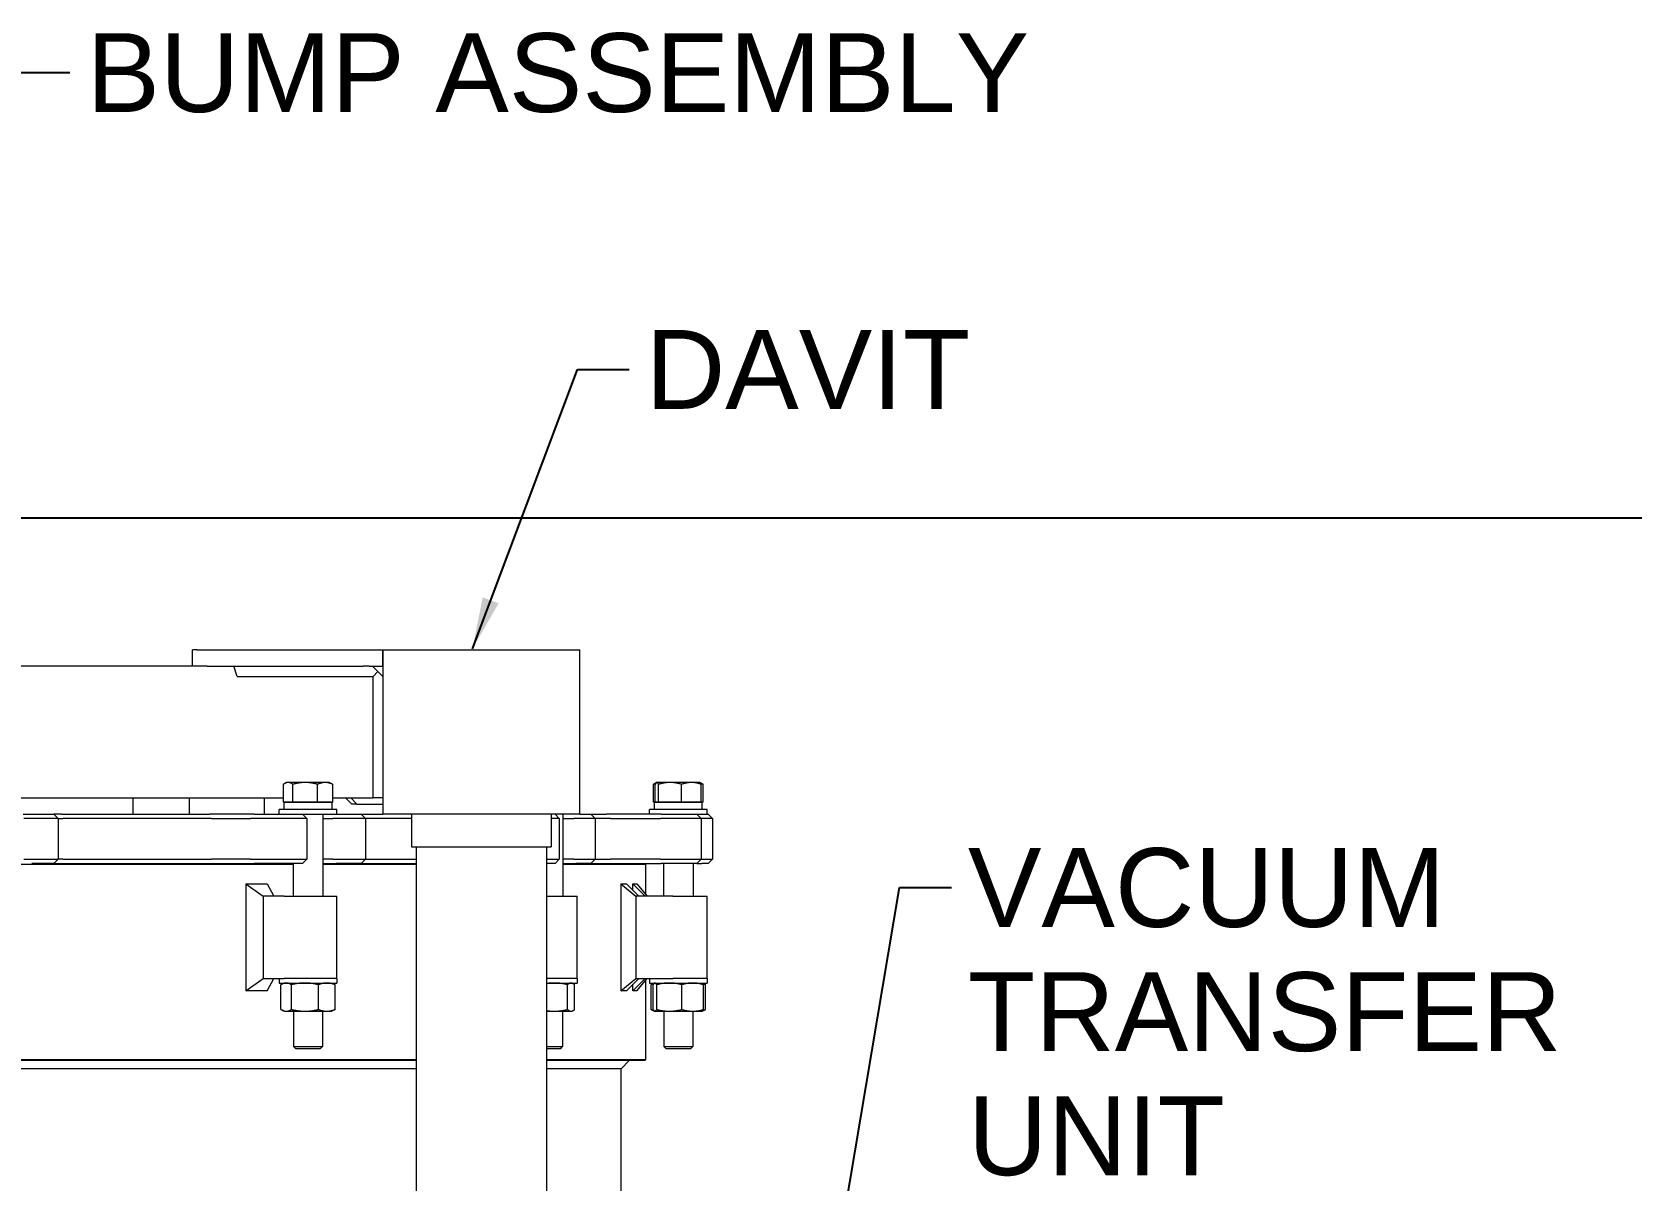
# Model space of a CAD drawing. Header units: inches. Extents: x 20 to 536, y 8 to 344.
# Drawn here: x 401.23 to 449.92, y 136.84 to 171.78 of the extents above; entities that cross this region are included whole.
import ezdxf

# ---------------------------------------------------------------- set-up
doc = ezdxf.new("R2010")
doc.units = ezdxf.units.IN
doc.header["$LTSCALE"] = 16
doc.header["$MEASUREMENT"] = 0
for name, color, linetype, lineweight in [('Dimension (ANSI)', 7, 'Continuous', 25), ('Symbol (ANSI)', 7, 'Continuous', 25), ('Visible (ANSI)', 7, 'Continuous', 50)]:
    doc.layers.add(name, color=color, linetype=linetype, lineweight=lineweight)
doc.styles.add('MEMCOR Medium', font='arial.ttf')
doc.styles.add('Standard D-E', font='arial.ttf')
doc.dimstyles.new('Default (ANSI)', dxfattribs={"dimscale": 16, "dimtxt": 0.15, "dimasz": 0.098425, "dimexe": 0.125, "dimexo": 0.0625, "dimgap": 0.031496, "dimtad": 0, "dimtih": 1, "dimtoh": 1, "dimdec": 4, "dimrnd": 1e-08, "dimzin": 3, "dimdsep": 46, "dimlunit": 5, "dimtxsty": 'MEMCOR Medium', "dimcen": 0.09, "dimdle": 0.393701, "dimclrd": 256, "dimclre": 256, "dimclrt": 256, "dimadec": 0, "dimazin": 1, "dimtfac": 0.8, "dimtofl": 0, "dimtmove": 0, "dimatfit": 3, "dimfxl": 1, "dimfrac": 1, "dimtolj": 1, "dimtzin": 4, "dimlwd": -1, "dimlwe": -1, "dimarcsym": 0})
doc.dimstyles.new('Default (ANSI)$7', dxfattribs={"dimscale": 16, "dimtxt": 0.15, "dimasz": 0.098425, "dimexe": 0.125, "dimexo": 0.0625, "dimgap": 0.031496, "dimtad": 0, "dimtih": 1, "dimtoh": 1, "dimdec": 4, "dimrnd": 1e-08, "dimzin": 3, "dimdsep": 46, "dimlunit": 5, "dimtxsty": 'MEMCOR Medium', "dimcen": 0.09, "dimdle": 0.393701, "dimclrd": 256, "dimclre": 256, "dimclrt": 256, "dimadec": 0, "dimazin": 1, "dimtfac": 0.8, "dimtofl": 0, "dimtmove": 0, "dimatfit": 3, "dimfxl": 1, "dimfrac": 1, "dimtolj": 1, "dimtzin": 4, "dimlwd": -1, "dimlwe": -1, "dimarcsym": 0})
doc.dimstyles.new('in [mm] D-E NeptuneBenson$7', dxfattribs={"dimscale": 16, "dimtxt": 0.15, "dimasz": 0.098425, "dimexe": 0.125, "dimexo": 0.063, "dimgap": 0.031496, "dimtad": 0, "dimtih": 1, "dimtoh": 1, "dimdec": 4, "dimrnd": 1e-08, "dimzin": 3, "dimdsep": 46, "dimlunit": 5, "dimtxsty": 'Standard D-E', "dimcen": 0.09, "dimdle": 0.393701, "dimclrd": 256, "dimclre": 256, "dimclrt": 256, "dimadec": 1, "dimazin": 1, "dimtfac": 1, "dimtofl": 0, "dimtmove": 0, "dimatfit": 3, "dimfxl": 1, "dimfrac": 1, "dimtolj": 1, "dimtzin": 4, "dimlwd": -1, "dimlwe": -1, "dimarcsym": 0})

# ---------------------------------------------------------------- blocks, each defined once
blk = doc.blocks.new('*D26')
at = {"layer": 'Defpoints', "color": 0, "transparency": 16777216}
for p in [(395.482, 156.991), (453.038, 156.991), (414.023, 61.248)]:
    blk.add_point(p, dxfattribs=at)
at = {"layer": 'Dimension (ANSI)', "transparency": 16777216}
for p, q in [((396.482, 156.991), (455.038, 156.991)), ((453.038, 155.416), (453.038, 137.754)), ((453.038, 62.823), (453.038, 121.283)), ((415.023, 61.248), (455.038, 61.248))]:
    blk.add_line(p, q, dxfattribs=at)
for points in [[(452.775, 155.416), (453.3, 155.416), (453.038, 156.991)], [(452.775, 62.823), (453.3, 62.823), (453.038, 61.248)]]:
    blk.add_solid(points, dxfattribs=at)
at = {"layer": 'Dimension (ANSI)', "transparency": 16777216, "char_height": 2.4, "attachment_point": 2, "style": 'MEMCOR Medium'}
for s, insert in [('\\A1; \\fArial|b0|i0;\\H2.4000;95{\\H0.8x;\\S3#4;} in', (453.038, 133.945)), ('\\A1;[2431.9 mm]{\\P\\fArial|b0|i0;\\H2.4000;SHIPPING\\P\\fArial|b0|i0;\\H2.4000;HEIGHT}', (453.038, 129.015))]:
    blk.add_mtext(s, dxfattribs=dict(at, insert=insert))

msp = doc.modelspace()

# ---------------------------------------------------------------- linework, layer by layer
at = {"layer": 'Visible (ANSI)', "linetype": 'Continuous', "lineweight": 18}
for p, q in [((406.241655, 152.975967), (406.11799, 152.975967)), ((406.11799, 152.475967), (406.11799, 152.975967)), ((406.241655, 152.975967), (411.312344, 152.975967)), ((411.312344, 152.975967), (411.485538, 152.975967)), ((411.485538, 152.975967), (411.903987, 152.975967)), ((411.903987, 152.475967), (411.903987, 152.975967)), ((411.903987, 152.975967), (411.904791, 152.975967)), ((411.904791, 152.975967), (412.664791, 152.975967)), ((411.904791, 152.975967), (411.904791, 147.975967)), ((412.664791, 152.975967), (417.144791, 152.975967)), ((417.144791, 152.975967), (417.904791, 152.975967)), ((417.904791, 147.975967), (417.904791, 152.975967)), ((406.5562, 152.475967), (388.128378, 152.475967)), ((406.5562, 152.475967), (411.312344, 152.475967)), ((407.470904, 152.163467), (407.374336, 152.475967)), ((411.485538, 152.475967), (411.312344, 152.475967)), ((411.485538, 152.475967), (411.903987, 152.475967)), ((411.904791, 152.163467), (411.592291, 152.475967)), ((411.903987, 152.475967), (411.90475, 152.475967)), ((411.90475, 152.475967), (411.904791, 152.475967)), ((411.904791, 152.475967), (411.904791, 152.163467)), ((407.470904, 152.163467), (411.607586, 152.163467)), ((411.607586, 152.163467), (411.756189, 152.31207)), ((411.607586, 148.475967), (411.607586, 152.163467)), ((408.879245, 148.335596), (408.879245, 148.881005)), ((408.974248, 148.939596), (408.920198, 148.908391)), ((409.024183, 148.939596), (408.974248, 148.939596)), ((409.544623, 148.939596), (409.024183, 148.939596)), ((409.169121, 148.335596), (409.169121, 148.881005)), ((410.150688, 148.939596), (409.544623, 148.939596)), ((409.920124, 148.335596), (409.920124, 148.881005)), ((410.286248, 148.939596), (410.150688, 148.939596)), ((410.286248, 148.939596), (410.340297, 148.908391)), ((410.381251, 148.335596), (410.381251, 148.881005)), ((420.237305, 148.936328), (420.141482, 148.881005)), ((420.141482, 148.335596), (420.141482, 148.881005)), ((420.199142, 148.335596), (420.199142, 148.881005)), ((420.242966, 148.939596), (420.237305, 148.936328)), ((420.248578, 148.939596), (420.242966, 148.939596)), ((420.647925, 148.939596), (420.248578, 148.939596)), ((420.298014, 148.335596), (420.298014, 148.881005)), ((421.298313, 148.939596), (420.647925, 148.939596)), ((420.997837, 148.335596), (420.997837, 148.881005)), ((421.554966, 148.939596), (421.298313, 148.939596)), ((421.554966, 148.939596), (421.560626, 148.936328)), ((421.560626, 148.936328), (421.656449, 148.881005)), ((421.598789, 148.335596), (421.598789, 148.881005)), ((421.656449, 148.335596), (421.656449, 148.881005)), ((400.73309, 148.475967), (408.879245, 148.475967)), ((404.293513, 148.475967), (404.293513, 147.975967)), ((406.017578, 148.475967), (406.017578, 147.975967)), ((408.307905, 147.975967), (408.307905, 148.475967)), ((410.505248, 148.116592), (408.755248, 148.116592)), ((408.755248, 147.975967), (408.755248, 148.116592)), ((409.024183, 148.335596), (408.879245, 148.335596)), ((408.900748, 148.335592), (410.359748, 148.335592)), ((408.900748, 148.116592), (408.900748, 148.335592)), ((408.974248, 148.335596), (408.974248, 148.335592)), ((409.169121, 148.335596), (409.024183, 148.335596)), ((409.544623, 148.335596), (409.169121, 148.335596)), ((409.920124, 148.335596), (409.544623, 148.335596)), ((410.150688, 148.335596), (409.920124, 148.335596)), ((410.381251, 148.335596), (410.150688, 148.335596)), ((410.286248, 148.335596), (410.286248, 148.335592)), ((410.359748, 148.116592), (410.359748, 148.335592)), ((410.381251, 148.475967), (411.607586, 148.475967)), ((410.505248, 147.975967), (410.505248, 148.116592)), ((410.963539, 148.275967), (410.773328, 148.475967)), ((410.927836, 148.475967), (411.118048, 148.275967)), ((411.118048, 148.275967), (410.963539, 148.275967)), ((411.118048, 148.275967), (411.904791, 148.275967)), ((411.904791, 148.475967), (411.607586, 148.475967)), ((421.773966, 148.116592), (420.023966, 148.116592)), ((420.023966, 147.975967), (420.023966, 148.116592)), ((420.199142, 148.335596), (420.141482, 148.335596)), ((420.169466, 148.335592), (421.628466, 148.335592)), ((420.169466, 148.116592), (420.169466, 148.335592)), ((420.248578, 148.335596), (420.199142, 148.335596)), ((420.242966, 148.335596), (420.242966, 148.335592)), ((420.298014, 148.335596), (420.248578, 148.335596)), ((420.647925, 148.335596), (420.298014, 148.335596)), ((420.997837, 148.335596), (420.647925, 148.335596)), ((421.298313, 148.335596), (420.997837, 148.335596)), ((421.598789, 148.335596), (421.298313, 148.335596)), ((421.554966, 148.335596), (421.554966, 148.335592)), ((421.656449, 148.335596), (421.598789, 148.335596)), ((421.628466, 148.116592), (421.628466, 148.335592)), ((421.773966, 147.975967), (421.773966, 148.116592)), ((400.957054, 147.975967), (401.229569, 147.975967)), ((401.259749, 147.845967), (400.985933, 147.845967)), ((401.229569, 147.975967), (401.897599, 147.975967)), ((402.027599, 147.845967), (401.259749, 147.845967)), ((402.126866, 147.975967), (401.897599, 147.975967)), ((401.897599, 147.975967), (402.027599, 147.845967)), ((402.027599, 147.845967), (402.164606, 147.845967)), ((402.027599, 147.845967), (402.027599, 146.605967)), ((402.126866, 147.975967), (406.630108, 147.975967)), ((406.691387, 147.845967), (402.164606, 147.845967)), ((407.450902, 147.975967), (406.630108, 147.975967)), ((406.691387, 147.845967), (407.342811, 147.845967)), ((407.342811, 147.845967), (407.881088, 147.845967)), ((407.989179, 147.975967), (407.450902, 147.975967)), ((409.236191, 147.845967), (407.881088, 147.845967)), ((407.989179, 147.975967), (409.168119, 147.975967)), ((409.168119, 147.975967), (409.405762, 147.975967)), ((409.474969, 147.845967), (409.236191, 147.845967)), ((409.405762, 147.975967), (409.461879, 147.975967)), ((409.461879, 147.975967), (409.591879, 147.845967)), ((409.461879, 147.975967), (410.491446, 147.975967)), ((409.591879, 147.845967), (409.474969, 147.845967)), ((409.591879, 147.845967), (409.591879, 146.605967)), ((410.077748, 147.975967), (410.077748, 145.475967)), ((410.077748, 147.845967), (410.381216, 147.845967)), ((410.733672, 147.845967), (410.381216, 147.845967)), ((410.491446, 147.975967), (410.658486, 147.975967)), ((410.658486, 147.975967), (410.885932, 147.975967)), ((410.962204, 147.845967), (410.733672, 147.845967)), ((410.885932, 147.975967), (411.245497, 147.975967)), ((411.375497, 147.845967), (410.962204, 147.845967)), ((411.245497, 147.975967), (411.904791, 147.975967)), ((411.245497, 147.975967), (411.375497, 147.845967)), ((412.779791, 147.845967), (411.375497, 147.845967)), ((411.375497, 147.845967), (411.375497, 146.605967)), ((412.664791, 147.975967), (411.904791, 147.975967)), ((417.144791, 147.975967), (412.664791, 147.975967)), ((412.779791, 147.975967), (412.779791, 146.975967)), ((417.029791, 147.975967), (417.029791, 146.975967)), ((417.067109, 147.845967), (417.029791, 147.845967)), ((417.230899, 147.845967), (417.067109, 147.845967)), ((417.904791, 147.975967), (417.144791, 147.975967)), ((417.146953, 147.975967), (417.276953, 147.845967)), ((417.276953, 147.845967), (417.230899, 147.845967)), ((417.276953, 147.845967), (417.276953, 146.605967)), ((417.389418, 147.975967), (417.389418, 145.475967)), ((417.389418, 147.845967), (417.721416, 147.845967)), ((418.071938, 147.845967), (417.721416, 147.845967)), ((417.904791, 147.975967), (417.96189, 147.975967)), ((417.96189, 147.975967), (418.109641, 147.975967)), ((418.220394, 147.845967), (418.071938, 147.845967)), ((418.109641, 147.975967), (418.238451, 147.975967)), ((418.368451, 147.845967), (418.220394, 147.845967)), ((418.238451, 147.975967), (418.705904, 147.975967)), ((418.238451, 147.975967), (418.368451, 147.845967)), ((418.830306, 147.845967), (418.368451, 147.845967)), ((418.368451, 147.845967), (418.368451, 146.605967)), ((419.431679, 147.975967), (418.705904, 147.975967)), ((418.830306, 147.845967), (419.406318, 147.845967)), ((419.406318, 147.845967), (420.356575, 147.845967)), ((420.381936, 147.975967), (419.431679, 147.975967)), ((421.524345, 147.845967), (420.356575, 147.845967)), ((420.381936, 147.975967), (421.397896, 147.975967)), ((421.397896, 147.975967), (421.46146, 147.975967)), ((421.46146, 147.975967), (421.464458, 147.975967)), ((421.464458, 147.975967), (421.594458, 147.845967)), ((421.464458, 147.975967), (421.773966, 147.975967)), ((421.588212, 147.845967), (421.524345, 147.845967)), ((421.594458, 147.845967), (421.588212, 147.845967)), ((421.883545, 147.845967), (421.594458, 147.845967)), ((421.594458, 147.845967), (421.594458, 146.605967)), ((421.773966, 147.975967), (421.800952, 147.975967)), ((421.800952, 147.975967), (421.811846, 147.975967)), ((421.811846, 147.975967), (421.941846, 147.845967)), ((421.929325, 147.845967), (421.883545, 147.845967)), ((421.941846, 147.845967), (421.929325, 147.845967)), ((421.941846, 147.845967), (421.941846, 146.605967)), ((400.985933, 146.605967), (401.259749, 146.605967)), ((401.259749, 146.605967), (402.027599, 146.605967)), ((401.897599, 146.475967), (402.027599, 146.605967)), ((402.164606, 146.605967), (402.027599, 146.605967)), ((402.164606, 146.605967), (406.691387, 146.605967)), ((407.342811, 146.605967), (406.691387, 146.605967)), ((407.881088, 146.605967), (407.342811, 146.605967)), ((407.881088, 146.605967), (409.236191, 146.605967)), ((409.236191, 146.605967), (409.474969, 146.605967)), ((409.461879, 146.475967), (409.591879, 146.605967)), ((409.474969, 146.605967), (409.591879, 146.605967)), ((410.381216, 146.605967), (410.077748, 146.605967)), ((410.381216, 146.605967), (410.733672, 146.605967)), ((410.733672, 146.605967), (410.962204, 146.605967)), ((410.962204, 146.605967), (411.375497, 146.605967)), ((411.245497, 146.475967), (411.375497, 146.605967)), ((411.375497, 146.605967), (412.919791, 146.605967)), ((412.779791, 146.975967), (417.029791, 146.975967)), ((412.919791, 146.975967), (412.919791, 136.475967)), ((416.889791, 146.975967), (416.889791, 136.475967)), ((416.889791, 146.605967), (417.067109, 146.605967)), ((417.067109, 146.605967), (417.230899, 146.605967)), ((417.146953, 146.475967), (417.276953, 146.605967)), ((417.230899, 146.605967), (417.276953, 146.605967)), ((417.721416, 146.605967), (417.389418, 146.605967)), ((417.721416, 146.605967), (418.071938, 146.605967)), ((418.071938, 146.605967), (418.220394, 146.605967)), ((418.220394, 146.605967), (418.368451, 146.605967)), ((418.238451, 146.475967), (418.368451, 146.605967)), ((418.368451, 146.605967), (418.830306, 146.605967)), ((419.406318, 146.605967), (418.830306, 146.605967)), ((420.356575, 146.605967), (419.406318, 146.605967)), ((420.356575, 146.605967), (421.524345, 146.605967)), ((421.464458, 146.475967), (421.594458, 146.605967)), ((421.524345, 146.605967), (421.588212, 146.605967)), ((421.588212, 146.605967), (421.594458, 146.605967)), ((421.594458, 146.605967), (421.883545, 146.605967)), ((421.811846, 146.475967), (421.941846, 146.605967)), ((421.883545, 146.605967), (421.929325, 146.605967)), ((421.929325, 146.605967), (421.941846, 146.605967)), ((409.182748, 146.444717), (400.52459, 146.444717)), ((401.897599, 146.475967), (401.229569, 146.475967)), ((401.897599, 146.475967), (406.973352, 146.475967)), ((406.973352, 146.475967), (407.450902, 146.475967)), ((407.450902, 146.475967), (407.989179, 146.475967)), ((409.168119, 146.475967), (407.989179, 146.475967)), ((409.405762, 146.475967), (409.168119, 146.475967)), ((409.182748, 146.475967), (409.182748, 145.475967)), ((409.461879, 146.475967), (409.405762, 146.475967)), ((410.077748, 146.475967), (410.489307, 146.475967)), ((412.919791, 146.444717), (410.077748, 146.444717)), ((410.658486, 146.475967), (410.489307, 146.475967)), ((410.885932, 146.475967), (410.658486, 146.475967)), ((411.245497, 146.475967), (410.885932, 146.475967)), ((411.245497, 146.475967), (412.919791, 146.475967)), ((416.961835, 146.475967), (416.889791, 146.475967)), ((417.124847, 146.475967), (416.961835, 146.475967)), ((417.146953, 146.475967), (417.124847, 146.475967)), ((417.389418, 146.475967), (417.79364, 146.475967)), ((419.90818, 146.444717), (417.389418, 146.444717)), ((417.96189, 146.475967), (417.79364, 146.475967)), ((418.109641, 146.475967), (417.96189, 146.475967)), ((418.238451, 146.475967), (418.109641, 146.475967)), ((418.238451, 146.475967), (418.897221, 146.475967)), ((418.897221, 146.475967), (419.431679, 146.475967)), ((419.431679, 146.475967), (420.381936, 146.475967)), ((419.87693, 146.475967), (419.90818, 146.444717)), ((419.90818, 145.528117), (419.90818, 146.444717)), ((421.397896, 146.475967), (420.381936, 146.475967)), ((420.451466, 146.475967), (420.451466, 145.475967)), ((421.346466, 146.475967), (421.346466, 145.475967)), ((421.46146, 146.475967), (421.397896, 146.475967)), ((421.464458, 146.475967), (421.46146, 146.475967)), ((421.464458, 146.475967), (421.613683, 146.475967)), ((421.75539, 146.475967), (421.613683, 146.475967)), ((421.800952, 146.475967), (421.75539, 146.475967)), ((421.811846, 146.475967), (421.800952, 146.475967)), ((407.740316, 145.850813), (407.740316, 142.601121)), ((407.740316, 145.850813), (408.384603, 145.850813)), ((407.740316, 145.850813), (408.269242, 145.475967)), ((408.384603, 145.850813), (408.58669, 145.475967)), ((419.153296, 145.850813), (419.153296, 142.601121)), ((419.153296, 145.850813), (419.326924, 145.850813)), ((419.153296, 145.850813), (419.609955, 145.475967)), ((419.326924, 145.850813), (419.693082, 145.475967)), ((419.519132, 145.850813), (419.888173, 145.475967)), ((419.519132, 145.654045), (419.519132, 145.850813)), ((419.519132, 145.850813), (419.640961, 145.850813)), ((419.640961, 145.850813), (419.951363, 145.475967)), ((408.902712, 145.475967), (408.269242, 145.475967)), ((408.269242, 145.475967), (408.269242, 142.975967)), ((408.902712, 145.475967), (410.505248, 145.475967)), ((410.505248, 142.975967), (410.505248, 145.475967)), ((416.889791, 145.475967), (417.816918, 145.475967)), ((417.816918, 142.975967), (417.816918, 145.475967)), ((420.728262, 145.475967), (419.609955, 145.475967)), ((419.609955, 145.475967), (419.609955, 142.975967)), ((420.728262, 145.475967), (421.773966, 145.475967)), ((421.773966, 142.975967), (421.773966, 145.475967)), ((407.740316, 142.601121), (408.269242, 142.975967)), ((408.269242, 142.975967), (408.902712, 142.975967)), ((408.384603, 142.601121), (408.58669, 142.975967)), ((408.755248, 142.975967), (408.755248, 142.835342)), ((408.755248, 142.835342), (410.505248, 142.835342)), ((408.807121, 142.02821), (408.807121, 142.783475)), ((408.911248, 142.835342), (408.852008, 142.807718)), ((410.505248, 142.975967), (408.902712, 142.975967)), ((410.505248, 142.975967), (408.902712, 142.975967)), ((409.124836, 142.02821), (409.124836, 142.783475)), ((409.947963, 142.02821), (409.947963, 142.783475)), ((410.349248, 142.835342), (410.408488, 142.807718)), ((410.453375, 142.02821), (410.453375, 142.783475)), ((410.505248, 142.975967), (410.505248, 142.835342)), ((417.816918, 142.975967), (416.889791, 142.975967)), ((417.816918, 142.975967), (416.889791, 142.975967)), ((416.889791, 142.835342), (417.816918, 142.835342)), ((417.528979, 142.02821), (417.528979, 142.783475)), ((417.660918, 142.835342), (417.686282, 142.823515)), ((417.743859, 142.02821), (417.743859, 142.783475)), ((417.816918, 142.975967), (417.816918, 142.835342)), ((419.153296, 142.601121), (419.609955, 142.975967)), ((419.326924, 142.601121), (419.693082, 142.975967)), ((419.519132, 142.601121), (419.888173, 142.975967)), ((419.519132, 142.601121), (419.519132, 142.79789)), ((419.609955, 142.975967), (420.728262, 142.975967)), ((419.640961, 142.601121), (419.951363, 142.975967)), ((419.90818, 140.507217), (419.90818, 142.923818)), ((420.023966, 142.975967), (420.023966, 142.835342)), ((420.023966, 142.835342), (421.773966, 142.835342)), ((420.173762, 142.832449), (420.068736, 142.783475)), ((420.068736, 142.02821), (420.068736, 142.783475)), ((420.131934, 142.02821), (420.131934, 142.783475)), ((420.179966, 142.835342), (420.173762, 142.832449)), ((420.2403, 142.02821), (420.2403, 142.783475)), ((421.773966, 142.975967), (420.728262, 142.975967)), ((421.773966, 142.975967), (420.728262, 142.975967)), ((421.007332, 142.02821), (421.007332, 142.783475)), ((421.617966, 142.835342), (421.62417, 142.832449)), ((421.62417, 142.832449), (421.729195, 142.783475)), ((421.665998, 142.02821), (421.665998, 142.783475)), ((421.729195, 142.02821), (421.729195, 142.783475)), ((421.773966, 142.975967), (421.773966, 142.835342)), ((408.384603, 142.601121), (407.740316, 142.601121)), ((419.326924, 142.601121), (419.153296, 142.601121)), ((419.640961, 142.601121), (419.519132, 142.601121)), ((408.911248, 141.976342), (408.852008, 142.003966)), ((408.911248, 141.976342), (408.965978, 141.976342)), ((408.965978, 141.976342), (409.536399, 141.976342)), ((409.192748, 141.976342), (409.192748, 140.901707)), ((409.536399, 141.976342), (410.200669, 141.976342)), ((410.067748, 141.976342), (410.067748, 140.901707)), ((410.200669, 141.976342), (410.349248, 141.976342)), ((410.349248, 141.976342), (410.408488, 142.003966)), ((416.889791, 141.976342), (417.128009, 141.976342)), ((417.128009, 141.976342), (417.636419, 141.976342)), ((417.379418, 141.976342), (417.379418, 140.901707)), ((417.636419, 141.976342), (417.660918, 141.976342)), ((417.660918, 141.976342), (417.686282, 141.98817)), ((420.173762, 141.979236), (420.068736, 142.02821)), ((420.179966, 141.976342), (420.173762, 141.979236)), ((420.179966, 141.976342), (420.186117, 141.976342)), ((420.186117, 141.976342), (420.623816, 141.976342)), ((420.461466, 141.976342), (420.461466, 140.901707)), ((420.623816, 141.976342), (421.336665, 141.976342)), ((421.336466, 141.976342), (421.336466, 140.901707)), ((421.336665, 141.976342), (421.617966, 141.976342)), ((421.617966, 141.976342), (421.62417, 141.979236)), ((421.62417, 141.979236), (421.729195, 142.02821)), ((409.192748, 140.901707), (410.067748, 140.901707)), ((409.260909, 140.835592), (409.192748, 140.901707)), ((409.999587, 140.835592), (409.260909, 140.835592)), ((409.999587, 140.835592), (410.067748, 140.901707)), ((416.889791, 140.901707), (417.379418, 140.901707)), ((417.311257, 140.835592), (416.889791, 140.835592)), ((417.311257, 140.835592), (417.379418, 140.901707)), ((420.461466, 140.901707), (421.336466, 140.901707)), ((420.529627, 140.835592), (420.461466, 140.901707)), ((421.268305, 140.835592), (420.529627, 140.835592)), ((421.268305, 140.835592), (421.336466, 140.901707)), ((369.905746, 140.507217), (412.919791, 140.507217)), ((412.919791, 140.475967), (369.937029, 140.475967)), ((416.889791, 140.507217), (419.90818, 140.507217)), ((419.87693, 140.475967), (416.889791, 140.475967)), ((419.156665, 140.225967), (419.406665, 140.475967)), ((419.87693, 140.475967), (419.90818, 140.507217)), ((412.919791, 140.225967), (394.90696, 140.225967)), ((419.156665, 140.225967), (416.889791, 140.225967)), ((419.156665, 128.725967), (419.156665, 140.225967))]:
    msp.add_line(p, q, dxfattribs=at)
for points, weights in [([(409.024183, 148.939596), (408.956917, 148.939596), (408.879245, 148.881005)], [1, 1.0379548493, 1]), ([(409.169121, 148.881005), (409.091449, 148.939596), (409.024183, 148.939596)], [1, 1.0379548493, 1]), ([(409.544623, 148.939596), (409.370352, 148.939596), (409.169121, 148.881005)], [1, 1.0379548493, 1]), ([(409.920124, 148.881005), (409.718893, 148.939596), (409.544623, 148.939596)], [1, 1.0379548493, 1]), ([(410.150688, 148.939596), (410.043683, 148.939596), (409.920124, 148.881005)], [1, 1.0379548493, 1]), ([(410.381251, 148.881005), (410.257692, 148.939596), (410.150688, 148.939596)], [1, 1.0379548493, 1]), ([(410.340297, 148.908391), (410.360112, 148.896951), (410.381251, 148.881005)], [1.01477953359, 1.01005189042, 1]), ([(420.219512, 148.91837), (420.182238, 148.904535), (420.141482, 148.881005)], [1.01810318657, 1.01490424563, 1]), ([(420.248578, 148.939596), (420.225635, 148.939596), (420.199142, 148.881005)], [1, 1.0379548493, 1]), ([(420.298014, 148.881005), (420.271521, 148.939596), (420.248578, 148.939596)], [1, 1.0379548493, 1]), ([(420.647925, 148.939596), (420.485531, 148.939596), (420.298014, 148.881005)], [1, 1.0379548493, 1]), ([(420.997837, 148.881005), (420.81032, 148.939596), (420.647925, 148.939596)], [1, 1.0379548493, 1]), ([(421.298313, 148.939596), (421.158862, 148.939596), (420.997837, 148.881005)], [1, 1.0379548493, 1]), ([(421.598789, 148.881005), (421.437765, 148.939596), (421.298313, 148.939596)], [1, 1.0379548493, 1]), ([(421.560626, 148.936328), (421.578419, 148.926055), (421.598789, 148.881005)], [1.01375847525, 1.02892942038, 1]), ([(421.656449, 148.881005), (421.615693, 148.904535), (421.578419, 148.91837)], [1, 1.01490424563, 1.01810318657]), ([(408.965978, 142.835342), (408.892252, 142.835342), (408.807121, 142.783475)], [1, 1.0379548493, 1]), ([(409.124836, 142.783475), (409.039704, 142.835342), (408.965978, 142.835342)], [1, 1.0379548493, 1]), ([(409.536399, 142.835342), (409.345392, 142.835342), (409.124836, 142.783475)], [1, 1.0379548493, 1]), ([(409.947963, 142.783475), (409.727407, 142.835342), (409.536399, 142.835342)], [1, 1.0379548493, 1]), ([(410.200669, 142.835342), (410.083388, 142.835342), (409.947963, 142.783475)], [1, 1.0379548493, 1]), ([(410.453375, 142.783475), (410.31795, 142.835342), (410.200669, 142.835342)], [1, 1.0379548493, 1]), ([(410.408488, 142.807718), (410.430206, 142.797591), (410.453375, 142.783475)], [1.01477953359, 1.01005189042, 1]), ([(417.128009, 142.835342), (417.012212, 142.835342), (416.889791, 142.816168)], [1, 1.02328410321, 1.01800008023]), ([(417.528979, 142.783475), (417.3141, 142.835342), (417.128009, 142.835342)], [1, 1.0379548493, 1]), ([(417.636419, 142.835342), (417.586556, 142.835342), (417.528979, 142.783475)], [1, 1.0379548493, 1]), ([(417.743859, 142.783475), (417.686282, 142.835342), (417.636419, 142.835342)], [1, 1.0379548493, 1]), ([(420.15426, 142.816552), (420.113406, 142.804305), (420.068736, 142.783475)], [1.01810318657, 1.01490424563, 1]), ([(420.186117, 142.835342), (420.16097, 142.835342), (420.131934, 142.783475)], [1, 1.0379548493, 1]), ([(420.2403, 142.783475), (420.211264, 142.835342), (420.186117, 142.835342)], [1, 1.0379548493, 1]), ([(420.623816, 142.835342), (420.445826, 142.835342), (420.2403, 142.783475)], [1, 1.0379548493, 1]), ([(421.007332, 142.783475), (420.801807, 142.835342), (420.623816, 142.835342)], [1, 1.0379548493, 1]), ([(421.336665, 142.835342), (421.183821, 142.835342), (421.007332, 142.783475)], [1, 1.0379548493, 1]), ([(421.665998, 142.783475), (421.489509, 142.835342), (421.336665, 142.835342)], [1, 1.0379548493, 1]), ([(421.62417, 142.832449), (421.643672, 142.823355), (421.665998, 142.783475)], [1.01375847525, 1.02892942038, 1]), ([(421.729195, 142.783475), (421.684525, 142.804305), (421.643672, 142.816552)], [1, 1.01490424563, 1.01810318657]), ([(408.807121, 142.02821), (408.892252, 141.976342), (408.965978, 141.976342)], [1, 1.0379548493, 1]), ([(408.965978, 141.976342), (409.039704, 141.976342), (409.124836, 142.02821)], [1, 1.0379548493, 1]), ([(409.124836, 142.02821), (409.345392, 141.976342), (409.536399, 141.976342)], [1, 1.0379548493, 1]), ([(409.536399, 141.976342), (409.727407, 141.976342), (409.947963, 142.02821)], [1, 1.0379548493, 1]), ([(409.947963, 142.02821), (410.083388, 141.976342), (410.200669, 141.976342)], [1, 1.0379548493, 1]), ([(410.200669, 141.976342), (410.31795, 141.976342), (410.453375, 142.02821)], [1, 1.0379548493, 1]), ([(410.453375, 142.02821), (410.430206, 142.014094), (410.408488, 142.003966)], [1, 1.01005189042, 1.01477953359]), ([(416.889791, 141.995517), (417.012212, 141.976342), (417.128009, 141.976342)], [1.01800008023, 1.02328410321, 1]), ([(417.128009, 141.976342), (417.3141, 141.976342), (417.528979, 142.02821)], [1, 1.0379548493, 1]), ([(417.528979, 142.02821), (417.586556, 141.976342), (417.636419, 141.976342)], [1, 1.0379548493, 1]), ([(417.636419, 141.976342), (417.686282, 141.976342), (417.743859, 142.02821)], [1, 1.0379548493, 1]), ([(420.068736, 142.02821), (420.113406, 142.00738), (420.15426, 141.995133)], [1, 1.01490424563, 1.01810318657]), ([(420.131934, 142.02821), (420.16097, 141.976342), (420.186117, 141.976342)], [1, 1.0379548493, 1]), ([(420.186117, 141.976342), (420.211264, 141.976342), (420.2403, 142.02821)], [1, 1.0379548493, 1]), ([(420.2403, 142.02821), (420.445826, 141.976342), (420.623816, 141.976342)], [1, 1.0379548493, 1]), ([(420.623816, 141.976342), (420.801807, 141.976342), (421.007332, 142.02821)], [1, 1.0379548493, 1]), ([(421.007332, 142.02821), (421.183821, 141.976342), (421.336665, 141.976342)], [1, 1.0379548493, 1]), ([(421.336665, 141.976342), (421.489509, 141.976342), (421.665998, 142.02821)], [1, 1.0379548493, 1]), ([(421.665998, 142.02821), (421.643672, 141.988329), (421.62417, 141.979236)], [1, 1.02892942038, 1.01375847525]), ([(421.643672, 141.995133), (421.684525, 142.00738), (421.729195, 142.02821)], [1.01810318657, 1.01490424563, 1])]:
    msp.add_rational_spline(points, weights, degree=2, dxfattribs=at)

# ---------------------------------------------------------------- texts
at = {"layer": 'Symbol (ANSI)', "char_height": 2.40000008, "attachment_point": 1, "style": 'Standard D-E'}
for s, insert, width in [('\\fArial|b0|i0;BUMP ASSEMBLY', (402.887904, 171.746967), 28.70122053), ('\\fArial|b0|i0;DAVIT', (419.907156, 162.711769), 9.87622043)]:
    msp.add_mtext(s, dxfattribs=dict(at, insert=insert, width=width))
at = {"layer": 'Symbol (ANSI)', "insert": (429.713124, 146.941229), "char_height": 2.40000008, "width": 18.07500133, "attachment_point": 1, "line_spacing_factor": 0.944221, "style": 'MEMCOR Medium'}
msp.add_mtext('\\fArial|b0|i0;VACUUM\\P\\fArial|b0|i0;TRANSFER\\P\\fArial|b0|i0;UNIT', dxfattribs=at)

# ---------------------------------------------------------------- dimensions: what is measured, and where the dimension line sits
at = {"layer": 'Dimension (ANSI)'}
dim = msp.add_linear_dim(base=(453.037806, 156.990967), p1=(414.023484, 61.247967), p2=(395.481958, 156.990967), angle=90, text=' \\fArial|b0|i0;\\H2.4000;<> in\\X[2431.9 mm]{\\P\\fArial|b0|i0;\\H2.4000;SHIPPING\\P\\fArial|b0|i0;\\H2.4000;HEIGHT}', dimstyle='Default (ANSI)', override={"dimgap": 0.031496, "dimdec": 4, "dimpost": '', "dimtol": 0, "dimlim": 0, "dimtp": 0, "dimtm": 0, "dimtdec": 2, "dimatfit": 1, "dimtvp": -0.375}, dxfattribs=at)
dim.commit()
dim.dimension.update_dxf_attribs({"geometry": '*D26', "text_midpoint": (453.037806, 129.518691), "dimtype": 160})

# ---------------------------------------------------------------- leaders
at = {"layer": 'Symbol (ANSI)', "annotation_type": 0, "has_hookline": 1, "hookline_direction": 0}
for points, dimstyle, text_width in [([(394.906958, 156.990967), (400.809164, 170.546967), (402.383967, 170.546967)], 'in [mm] D-E NeptuneBenson$7', 28.421829), ([(414.634061, 153.009327), (417.828416, 161.511769), (419.403219, 161.511769)], 'in [mm] D-E NeptuneBenson$7', 9.547613), ([(425.603498, 133.725967), (427.634384, 145.741229), (429.209187, 145.741229)], 'Default (ANSI)$7', 17.947613)]:
    msp.add_leader(points, dimstyle=dimstyle, override={"dimtad": 0}, dxfattribs=dict(at, text_width=text_width))

doc.saveas('drawing.dxf')
